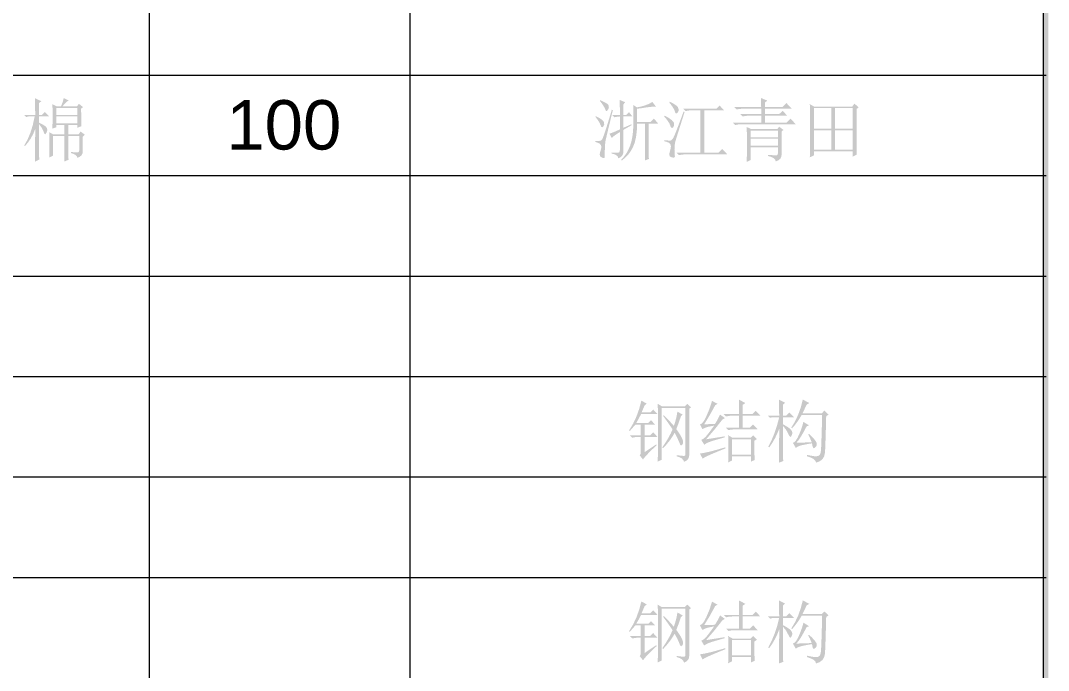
# Model space of a CAD drawing. Header units: millimetres. Extents: x 0 to 383, y 25 to 284.
# Drawn here: x 319.8 to 383.1, y 155.5 to 195.5 of the extents above; entities that cross this region are included whole.
import ezdxf

# ---------------------------------------------------------------- set-up
doc = ezdxf.new("R2010")
doc.units = ezdxf.units.MM

msp = doc.modelspace()

# ---------------------------------------------------------------- hatches: boundary and pattern name
h = msp.add_hatch(color=0)
h.dxf.hatch_style = 2
h.paths.add_polyline_path([(382.770944, 25.110281), (383.109639, 25.110281), (383.109639, 283.886892), (382.770944, 283.886892)])
h = msp.add_hatch(color=0)
h.dxf.hatch_style = 2
h.paths.add_polyline_path([(327.737611, 25.237281), (327.779944, 25.237281), (327.779944, 235.415226), (327.737611, 235.415226)])
h = msp.add_hatch(color=0)
h.dxf.hatch_style = 2
h.paths.add_polyline_path([(343.781944, 25.237281), (343.824278, 25.237281), (343.824278, 235.415226), (343.781944, 235.415226)])
h = msp.add_hatch(color=0)
h.dxf.hatch_style = 2
h.paths.add_polyline_path([(382.940278, 25.237281), (382.982653, 25.237281), (382.982653, 235.415226), (382.940278, 235.415226)])
h = msp.add_hatch(color=0)
h.dxf.hatch_style = 2
h.paths.add_polyline_path([(0.338667, 192.139976), (382.982611, 192.139976), (382.982611, 192.182309), (0.338667, 192.182309)])
h = msp.add_hatch(color=0)
h.paths.add_polyline_path([(322.807101, 190.59547), (322.721318, 190.555163), (322.629334, 190.483849), (322.531149, 190.38153), (322.426762, 190.248205), (323.303194, 190.248205), (323.435486, 190.397033), (323.683533, 190.198595), (323.567778, 190.099377), (323.571912, 189.582612), (323.584314, 189.024507), (323.336267, 188.925288), (323.336267, 189.090653), (322.774028, 189.090653), (322.774028, 188.528413), (323.41895, 188.528413), (323.534705, 188.693778), (323.799288, 188.49534), (323.666997, 188.379585), (323.666997, 187.453543), (323.646326, 187.330553), (323.584314, 187.226167), (323.480961, 187.140384), (323.336267, 187.073205), (323.305262, 187.166222), (323.22878, 187.246838), (323.106824, 187.315051), (322.939392, 187.370861), (322.939392, 187.437007), (323.069703, 187.422538), (323.17986, 187.412202), (323.27038, 187.406001), (323.34178, 187.403934), (323.395437, 187.418403), (323.432041, 187.461812), (323.451075, 187.534159), (323.452023, 187.635444), (323.452023, 188.429194), (322.774028, 188.429194), (322.790564, 186.95745), (322.525981, 186.841694), (322.542517, 188.429194), (321.83145, 188.429194), (321.83145, 187.205497), (321.599939, 187.089741), (321.612342, 187.527957), (321.616476, 187.916564), (321.599939, 188.660705), (321.83145, 188.528413), (322.542517, 188.528413), (322.542517, 189.090653), (322.046424, 189.090653), (322.046424, 188.958361), (321.798377, 188.875679), (321.814913, 189.603283), (321.810779, 189.979487), (321.798377, 190.380497), (322.046424, 190.248205), (322.327543, 190.248205), (322.393689, 190.404268), (322.443299, 190.541727), (322.476372, 190.660583), (322.492908, 190.760835)])
h.paths.add_polyline_path([(322.046424, 190.148986), (322.046424, 189.719038), (323.336267, 189.719038), (323.336267, 190.148986)])
h.paths.add_polyline_path([(322.046424, 189.619819), (322.046424, 189.189872), (323.336267, 189.189872), (323.336267, 189.619819)])
h.paths.add_polyline_path([(320.971554, 187.767736), (320.972587, 187.63131), (320.975688, 187.453543), (320.980856, 187.234435), (320.98809, 186.973986), (320.723507, 186.841694), (320.735909, 187.829748), (320.740043, 188.842606), (320.613953, 188.541849), (320.467192, 188.267964), (320.29976, 188.020951), (320.111658, 187.800809), (320.062049, 187.833882), (320.269788, 188.199751), (320.446521, 188.619364), (320.592249, 189.09272), (320.70697, 189.619819), (320.326632, 189.619819), (320.177804, 189.586747), (320.045512, 189.719038), (320.740043, 189.719038), (320.735909, 190.198595), (320.723507, 190.744299), (321.120382, 190.562398), (320.971554, 190.446642), (320.971554, 189.719038), (321.153455, 189.719038), (321.335356, 189.900939), (321.616476, 189.619819), (320.971554, 189.619819), (320.971554, 189.239481), (321.108066, 189.175488), (321.22029, 189.116146), (321.308743, 189.061972), (321.373941, 189.013483), (321.455934, 188.917709), (321.484184, 188.809533), (321.471782, 188.722717), (321.434575, 188.627632), (321.389099, 188.553218), (321.351892, 188.528413), (321.327088, 188.538748), (321.302283, 188.569754), (321.277478, 188.621431), (321.252674, 188.693778), (321.141053, 188.925288), (320.971554, 189.156799)])
h = msp.add_hatch(color=0)
h.paths.add_polyline_path([(356.233236, 187.403934), (356.448899, 187.391532), (356.60255, 187.387398), (356.657241, 187.398766), (356.696946, 187.432873), (356.721148, 187.489717), (356.72933, 187.569299), (356.72933, 188.660705), (356.568099, 188.563553), (356.431674, 188.470536), (356.320053, 188.381652), (356.233236, 188.296903), (356.084408, 188.561486), (356.211532, 188.602827), (356.361394, 188.660705), (356.533993, 188.735119), (356.72933, 188.826069), (356.72933, 189.619819), (356.572234, 189.607417), (356.398601, 189.57021), (356.249773, 189.719038), (356.72933, 189.719038), (356.728296, 190.06217), (356.725196, 190.330887), (356.720028, 190.525191), (356.712793, 190.64508), (357.060059, 190.496252), (356.944304, 190.36396), (356.944304, 189.719038), (357.126205, 189.719038), (357.291569, 189.884403), (357.506543, 189.619819), (356.944304, 189.619819), (356.944304, 188.925288), (357.440398, 189.140262), (357.456934, 189.090653), (356.944304, 188.792997), (356.944304, 187.486616), (356.930868, 187.340889), (356.874024, 187.217899), (356.773772, 187.117647), (356.630111, 187.040132), (356.605306, 187.139351), (356.530892, 187.222033), (356.406869, 187.288179), (356.233236, 187.337788)])
h.paths.add_polyline_path([(357.556153, 190.330887), (357.771127, 190.182059), (358.019174, 190.227534), (358.26722, 190.297814), (358.506999, 190.392899), (358.730241, 190.512788), (358.961752, 190.215132), (358.680632, 190.215132), (358.366439, 190.182059), (358.056381, 190.128316), (357.787663, 190.099377), (357.787663, 189.272554), (358.614486, 189.272554), (358.82946, 189.487528), (359.094043, 189.173335), (358.498731, 189.173335), (358.498731, 187.585835), (358.499764, 187.407035), (358.502865, 187.250972), (358.508033, 187.117647), (358.515267, 187.007059), (358.26722, 186.90784), (358.279623, 187.246838), (358.283757, 187.536226), (358.283757, 189.173335), (357.787663, 189.173335), (357.77216, 188.74244), (357.725651, 188.359604), (357.648137, 188.025343), (357.539616, 187.740175), (357.403191, 187.493076), (357.24196, 187.272331), (357.055925, 187.077425), (356.845085, 186.90784), (356.812012, 186.95745), (356.982544, 187.147619), (357.130339, 187.354325), (357.255396, 187.577567), (357.357715, 187.817345), (357.438331, 188.078828), (357.498275, 188.367183), (357.537549, 188.682409), (357.556153, 189.024507), (357.564421, 189.706636)])
h.paths.add_polyline_path([(356.299382, 190.016694), (356.198096, 189.602766), (356.109213, 189.237414), (356.032732, 188.920637), (355.968653, 188.652437), (355.916976, 188.432812), (355.877702, 188.261763), (355.850831, 188.13929), (355.836361, 188.065392), (355.811556, 187.838705), (355.803288, 187.558274), (355.803288, 187.418662), (355.803288, 187.305404), (355.803288, 187.217985), (355.803288, 187.155887), (355.786752, 187.081473), (355.737142, 187.056668), (355.684088, 187.069071), (355.593826, 187.106278), (355.514589, 187.172424), (355.489095, 187.271642), (355.501498, 187.379129), (355.538705, 187.503153), (355.575912, 187.647847), (355.588314, 187.7512), (355.564199, 187.855242), (355.494608, 187.938613), (355.382298, 188.00407), (355.224512, 188.048856), (355.224512, 188.115002), (355.360938, 188.10682), (355.472559, 188.115691), (355.559375, 188.142132), (355.621387, 188.18666), (355.652651, 188.239101), (355.696835, 188.342636), (355.753937, 188.497203), (355.823959, 188.702735), (355.906899, 188.959169), (356.002759, 189.266439), (356.111538, 189.624481), (356.233236, 190.033231)])
h.paths.add_polyline_path([(355.257585, 189.636356), (355.468511, 189.525768), (355.622076, 189.425516), (355.718797, 189.335599), (355.759191, 189.256017), (355.763325, 189.124415), (355.726118, 189.030019), (355.67582, 188.975587), (355.637924, 188.958361), (355.580046, 188.991434), (355.538705, 189.090653), (355.494263, 189.197106), (355.427084, 189.318029), (355.337167, 189.453421), (355.224512, 189.603283)])
h.paths.add_polyline_path([(355.522168, 190.628543), (355.726807, 190.529325), (355.877702, 190.446642), (355.974854, 190.380497), (356.018262, 190.330887), (356.043067, 190.256473), (356.051335, 190.198595), (356.035488, 190.115913), (355.990701, 190.033231), (355.940403, 189.971219), (355.902507, 189.950549), (355.857032, 189.983622), (355.819825, 190.08284), (355.768148, 190.189294), (355.695801, 190.310217), (355.602784, 190.445609), (355.489095, 190.59547)])
h = msp.add_hatch(color=0)
h.paths.add_polyline_path([(360.631934, 190.099377), (362.665918, 190.099377), (362.864356, 190.297814), (363.145476, 190.000158), (361.938314, 190.000158), (361.938314, 187.387398), (362.79821, 187.387398), (363.02972, 187.618908), (363.343913, 187.288179), (360.764226, 187.288179), (360.55752, 187.275776), (360.367351, 187.238569), (360.218523, 187.387398), (361.690267, 187.387398), (361.690267, 190.000158), (361.177637, 190.000158), (360.970931, 189.987756), (360.780762, 189.950549)])
h.paths.add_polyline_path([(360.714616, 189.900939), (360.593446, 189.517769), (360.486293, 189.178589), (360.393221, 188.883463), (360.314296, 188.632455), (360.249582, 188.425631), (360.199144, 188.263055), (360.163046, 188.144791), (360.141352, 188.070905), (360.100011, 187.842839), (360.091743, 187.569299), (360.096825, 187.431839), (360.103456, 187.317118), (360.111122, 187.225134), (360.119304, 187.155887), (360.098633, 187.106278), (360.036622, 187.089741), (359.962207, 187.09801), (359.871257, 187.122814), (359.796843, 187.176558), (359.772038, 187.271642), (359.784441, 187.374995), (359.821648, 187.519689), (359.858855, 187.668517), (359.871257, 187.784273), (359.851275, 187.887625), (359.794087, 187.966174), (359.746458, 187.999247), (359.677643, 188.032319), (359.587123, 188.065392), (359.474382, 188.098465), (359.474382, 188.164611), (359.608827, 188.150228), (359.71485, 188.140495), (359.792967, 188.135931), (359.843696, 188.13705), (359.922244, 188.178391), (360.009061, 188.285878), (360.039022, 188.342195), (360.083389, 188.440822), (360.142095, 188.581694), (360.215077, 188.764747), (360.302271, 188.989916), (360.40361, 189.257137), (360.519032, 189.566345), (360.64847, 189.917476)])
h.paths.add_polyline_path([(359.490918, 189.669429), (359.744133, 189.526888), (359.925, 189.397266), (360.033521, 189.28108), (360.069694, 189.178847), (360.063579, 189.091945), (360.045579, 189.021062), (360.016209, 188.965682), (359.975988, 188.925288), (359.932494, 188.910819), (359.892617, 188.933556), (359.85584, 188.993501), (359.821648, 189.090653), (359.767904, 189.204341), (359.689356, 189.330431), (359.586003, 189.468924), (359.457845, 189.619819)])
h.paths.add_polyline_path([(359.805111, 190.529325), (360.009836, 190.420804), (360.161334, 190.326753), (360.260122, 190.247171), (360.306717, 190.182059), (360.339101, 190.08284), (360.350814, 190.016694), (360.334967, 189.938146), (360.290181, 189.867866), (360.239882, 189.818257), (360.201986, 189.80172), (360.177181, 189.812056), (360.152377, 189.843062), (360.127572, 189.894738), (360.102767, 189.967085), (360.051091, 190.07974), (359.978744, 190.20273), (359.885726, 190.336055), (359.772038, 190.479715)])
h = msp.add_hatch(color=0)
h.paths.add_polyline_path([(364.782585, 188.247293), (364.782585, 187.817345), (366.452767, 187.817345), (366.452767, 188.247293)])
h.paths.add_polyline_path([(365.41097, 190.760835), (365.807845, 190.59547), (365.659017, 190.479715), (365.659017, 190.198595), (366.733887, 190.198595), (366.981934, 190.446642), (367.312663, 190.099377), (365.659017, 190.099377), (365.659017, 189.768648), (366.53545, 189.768648), (366.750424, 189.967085), (367.031543, 189.669429), (365.659017, 189.669429), (365.659017, 189.239481), (366.981934, 189.239481), (367.229981, 189.487528), (367.56071, 189.140262), (364.220345, 189.140262), (364.01364, 189.12786), (363.82347, 189.090653), (363.674642, 189.239481), (365.427507, 189.239481), (365.427507, 189.669429), (364.683366, 189.669429), (364.476661, 189.657026), (364.286491, 189.619819), (364.137663, 189.768648), (365.427507, 189.768648), (365.427507, 190.099377), (364.319564, 190.099377), (364.112859, 190.086974), (363.922689, 190.049767), (363.773861, 190.198595), (365.427507, 190.198595)])
h.paths.add_polyline_path([(364.534538, 188.974898), (364.815658, 188.842606), (366.419694, 188.842606), (366.53545, 188.991434), (366.800033, 188.792997), (366.684278, 188.693778), (366.684278, 187.288179), (366.667741, 187.137284), (366.601595, 187.015327), (366.48584, 186.92231), (366.320476, 186.858231), (366.290503, 186.965718), (366.200586, 187.056668), (366.050725, 187.131082), (365.840918, 187.18896), (365.840918, 187.255106), (366.054859, 187.241584), (366.217123, 187.233746), (366.32771, 187.231076), (366.386622, 187.233057), (366.436231, 187.262685), (366.452767, 187.337788), (366.452767, 187.718127), (364.782585, 187.718127), (364.782585, 186.940913), (364.534538, 186.825158), (364.541773, 187.028849), (364.546941, 187.276465), (364.550041, 187.568523), (364.551075, 187.90554), (364.550041, 188.242384), (364.546941, 188.533236), (364.541773, 188.77758)])
h.paths.add_polyline_path([(364.782585, 188.743387), (364.782585, 188.346512), (366.452767, 188.346512), (366.452767, 188.743387)])
h = msp.add_hatch(color=0)
h.paths.add_polyline_path([(369.975033, 188.77646), (369.975033, 187.569299), (371.066439, 187.569299), (371.066439, 188.77646)])
h.paths.add_polyline_path([(368.420606, 187.106278), (368.437142, 187.437007), (368.437142, 187.682987), (368.437142, 188.007515), (368.437142, 188.410591), (368.437142, 188.892215), (368.436109, 189.375907), (368.433008, 189.785184), (368.427841, 190.120047), (368.420606, 190.380497), (368.685189, 190.231668), (371.033366, 190.231668), (371.165658, 190.413569), (371.430241, 190.182059), (371.29795, 190.08284), (371.29795, 187.850418), (371.314486, 187.271642), (371.066439, 187.155887), (371.066439, 187.47008), (368.668653, 187.47008), (368.668653, 187.222033)])
h.paths.add_polyline_path([(368.668653, 190.13245), (368.668653, 188.875679), (369.743523, 188.875679), (369.743523, 190.13245)])
h.paths.add_polyline_path([(369.975033, 190.13245), (369.975033, 188.875679), (371.066439, 188.875679), (371.066439, 190.13245)])
h.paths.add_polyline_path([(368.668653, 188.77646), (368.668653, 187.569299), (369.743523, 187.569299), (369.743523, 188.77646)])
h = msp.add_hatch(color=0)
h.dxf.hatch_style = 2
h.paths.add_polyline_path([(0.338667, 185.959309), (382.982611, 185.959309), (382.982611, 186.001642), (0.338667, 186.001642)])
h = msp.add_hatch(color=0)
h.dxf.hatch_style = 2
h.paths.add_polyline_path([(0.338667, 179.778642), (382.982611, 179.778642), (382.982611, 179.820986), (0.338667, 179.820986)])
h = msp.add_hatch(color=0)
h.dxf.hatch_style = 2
h.paths.add_polyline_path([(0.338667, 173.597976), (382.982611, 173.597976), (382.982611, 173.640309), (0.338667, 173.640309)])
h = msp.add_hatch(color=0)
h.paths.add_polyline_path([(359.06097, 168.375321), (359.068205, 168.780464), (359.073373, 169.218681), (359.076473, 169.68997), (359.077507, 170.194332), (359.076473, 170.693526), (359.073373, 171.149312), (359.068205, 171.56169), (359.06097, 171.93066), (359.309017, 171.781832), (360.731153, 171.781832), (360.879981, 171.93066), (361.111491, 171.715686), (360.995736, 171.633003), (360.995736, 168.75566), (360.9792, 168.64335), (360.92959, 168.535174), (360.834506, 168.436644), (360.681543, 168.358785), (360.634001, 168.473506), (360.540984, 168.569625), (360.402491, 168.647139), (360.218523, 168.70605), (360.218523, 168.772196), (360.396376, 168.750578), (360.533404, 168.735678), (360.630125, 168.728013), (360.687056, 168.728099), (360.744244, 168.756349), (360.764226, 168.821806), (360.764226, 171.682613), (359.292481, 171.682613), (359.292481, 169.03678), (359.293514, 168.946863), (359.296615, 168.82594), (359.301783, 168.674011), (359.309017, 168.491076)])
h.paths.add_polyline_path([(359.424773, 171.236128), (359.738965, 170.921936), (360.053158, 170.57467), (360.134807, 170.827885), (360.197852, 171.058362), (360.242294, 171.266101), (360.268132, 171.451102), (360.598861, 171.269201), (360.483106, 171.153446), (360.338412, 170.727632), (360.201986, 170.376233), (360.309473, 170.226371), (360.400424, 170.090979), (360.474838, 169.970056), (360.532715, 169.863602), (360.603684, 169.68997), (360.62091, 169.565946), (360.603684, 169.47913), (360.565788, 169.417118), (360.524447, 169.379911), (360.499642, 169.367509), (360.473804, 169.379911), (360.445899, 169.417118), (360.415927, 169.47913), (360.383887, 169.565946), (360.263998, 169.834664), (360.102767, 170.144722), (359.959107, 169.905977), (359.792709, 169.669299), (359.603573, 169.434688), (359.3917, 169.202144), (359.34209, 169.251753), (359.542595, 169.550443), (359.714161, 169.834664), (359.856788, 170.104415), (359.970476, 170.359696), (359.853687, 170.535396), (359.718295, 170.731766), (359.564299, 170.948808), (359.3917, 171.186519)])
h.paths.add_polyline_path([(358.250684, 168.954097), (358.961752, 169.433655), (358.994825, 169.384045), (358.712671, 169.118428), (358.47806, 168.883817), (358.290992, 168.680212), (358.151465, 168.507613), (357.953028, 168.75566), (358.002637, 168.859013), (358.019174, 169.003707), (358.019174, 169.896675), (357.886882, 169.896675), (357.680176, 169.884273), (357.490007, 169.847066), (357.341179, 169.995894), (358.019174, 169.995894), (358.019174, 170.657352), (357.688444, 170.657352), (357.341179, 170.260477), (357.291569, 170.29355), (357.537549, 170.699727), (357.746322, 171.141044), (357.917888, 171.617501), (358.052247, 172.129097), (358.382976, 171.947196), (358.250684, 171.831441), (358.163868, 171.633003), (358.068783, 171.401493), (358.59795, 171.401493), (358.779851, 171.583394), (359.044434, 171.302274), (358.03571, 171.302274), (357.878614, 171.000484), (357.738054, 170.756571), (358.482194, 170.756571), (358.647559, 170.921936), (358.895606, 170.657352), (358.250684, 170.657352), (358.250684, 169.995894), (358.59795, 169.995894), (358.779851, 170.177795), (359.044434, 169.896675), (358.250684, 169.896675)])
h = msp.add_hatch(color=0)
h.paths.add_polyline_path([(364.071517, 171.302274), (364.070484, 171.612333), (364.067383, 171.864514), (364.062216, 172.058817), (364.054981, 172.195243), (364.451856, 171.980269), (364.286491, 171.864514), (364.286491, 171.302274), (364.89834, 171.302274), (365.096778, 171.500712), (365.377898, 171.203056), (364.286491, 171.203056), (364.286491, 170.458915), (364.732976, 170.458915), (364.931413, 170.657352), (365.212533, 170.359696), (363.806934, 170.359696), (363.600228, 170.347294), (363.410059, 170.310087), (363.261231, 170.458915), (364.071517, 170.458915), (364.071517, 171.203056), (363.658106, 171.203056), (363.4514, 171.190653), (363.261231, 171.153446), (363.112403, 171.302274)])
h.paths.add_polyline_path([(363.393523, 168.325712), (363.405925, 168.718453), (363.410059, 169.169071), (363.405925, 169.615556), (363.393523, 169.995894), (363.658106, 169.847066), (364.782585, 169.847066), (364.931413, 169.995894), (365.162924, 169.764384), (365.014095, 169.665165), (365.014095, 168.98717), (365.015129, 168.818705), (365.01823, 168.677112), (365.023397, 168.56239), (365.030632, 168.47454), (364.799122, 168.375321), (364.799122, 168.70605), (363.625033, 168.70605), (363.625033, 168.441467)])
h.paths.add_polyline_path([(363.625033, 169.747847), (363.625033, 168.805269), (364.799122, 168.805269), (364.799122, 169.747847)])
h.paths.add_polyline_path([(362.037533, 169.747847), (363.178549, 169.929748), (363.178549, 169.863602), (363.06486, 169.833716), (362.922234, 169.794012), (362.750668, 169.745005), (362.550163, 169.687214), (362.349659, 169.624082), (362.178093, 169.558367), (362.035466, 169.489551), (361.921778, 169.417118), (361.739877, 169.714774), (361.868034, 169.78092), (361.987924, 169.880139), (362.065438, 169.967989), (362.182227, 170.115783), (362.33829, 170.323523), (362.533627, 170.591207), (362.153288, 170.514036), (361.975521, 170.459604), (361.806023, 170.376233), (361.657194, 170.673889), (361.743063, 170.702914), (361.83565, 170.790333), (361.935472, 170.936664), (362.043045, 171.142422), (362.244928, 171.62129), (362.401335, 172.112561), (362.748601, 171.93066), (362.599773, 171.847977), (362.256641, 171.223726), (361.921778, 170.673889), (362.583236, 170.690425), (362.761003, 170.992216), (362.897429, 171.269201), (363.195085, 171.054227), (363.046257, 170.971545), (362.562566, 170.359696)])
h.paths.add_polyline_path([(361.822559, 168.557222), (361.657194, 168.871415), (361.910064, 168.913445), (362.20841, 168.976146), (362.392292, 169.021535), (362.621132, 169.082944), (362.894414, 169.159856), (363.211622, 169.251753), (363.228158, 169.185608), (362.938512, 169.070886), (362.681421, 168.9665), (362.456887, 168.872448), (362.264909, 168.788733), (362.105487, 168.715352), (361.978622, 168.652307), (361.884312, 168.599597)])
h = msp.add_hatch(color=0)
h.paths.add_polyline_path([(367.924512, 171.252665), (367.775684, 171.008752), (367.626856, 170.789644), (367.478028, 170.595341), (367.3292, 170.425842), (367.27959, 170.458915), (367.510067, 170.846488), (367.705404, 171.265067), (367.865601, 171.714652), (367.990658, 172.195243), (368.387533, 171.980269), (368.222168, 171.88105), (368.094011, 171.599931), (367.974122, 171.351884), (369.164747, 171.351884), (369.313575, 171.517248), (369.578158, 171.269201), (369.42933, 171.169983), (369.417197, 170.693278), (369.405645, 170.271932), (369.394739, 169.906009), (369.384544, 169.595574), (369.375123, 169.340691), (369.366543, 169.141424), (369.358867, 168.997839), (369.35216, 168.91), (369.301861, 168.694337), (369.197819, 168.524149), (369.032455, 168.395992), (368.800944, 168.309175), (368.772006, 168.420796), (368.668653, 168.524149), (368.490886, 168.619234), (368.238705, 168.70605), (368.255241, 168.788733), (368.457899, 168.746272), (368.619732, 168.717764), (368.741258, 168.702691), (368.822993, 168.700538), (368.933925, 168.721898), (369.015918, 168.772196), (369.070351, 168.871415), (369.104113, 169.03678), (369.11082, 169.114811), (369.118496, 169.249686), (369.127077, 169.441406), (369.136497, 169.68997), (369.146692, 169.995377), (369.157598, 170.357629), (369.16915, 170.776725), (369.181283, 171.252665)])
h.paths.add_polyline_path([(367.593783, 169.532873), (368.536361, 169.565946), (368.433008, 169.826395), (368.321387, 170.045503), (368.370997, 170.078576), (368.554965, 169.901929), (368.693457, 169.75267), (368.786475, 169.631317), (368.834017, 169.538385), (368.849606, 169.463971), (368.847109, 169.397826), (368.827041, 169.339948), (368.78992, 169.290339), (368.714817, 169.223504), (368.668653, 169.202144), (368.636269, 169.218681), (368.608019, 169.26829), (368.582525, 169.35924), (368.552898, 169.4998), (368.289003, 169.458459), (367.99617, 169.400582), (367.854491, 169.364408), (367.735032, 169.322033), (367.637277, 169.273458), (367.56071, 169.218681), (367.378809, 169.532873), (367.470879, 169.577401), (367.565533, 169.678256), (367.663288, 169.835956), (367.76466, 170.051016), (367.858625, 170.28244), (367.933469, 170.488543), (367.988677, 170.668807), (368.023731, 170.822717), (368.370997, 170.607743), (368.222168, 170.541597), (368.040267, 170.199499), (367.874903, 169.917346), (367.726075, 169.695137)])
h.paths.add_polyline_path([(366.76696, 170.57467), (366.767218, 170.146531), (366.767994, 169.76335), (366.769286, 169.425128), (366.771094, 169.131864), (366.77342, 168.883559), (366.776262, 168.680212), (366.779621, 168.521824), (366.783497, 168.408394), (366.518913, 168.309175), (366.526148, 168.718453), (366.531316, 169.202144), (366.534416, 169.76025), (366.53545, 170.392769), (366.410393, 170.085811), (366.266732, 169.793322), (366.104468, 169.515303), (365.923601, 169.251753), (365.857455, 169.284826), (366.067261, 169.696171), (366.250196, 170.136454), (366.406259, 170.605676), (366.53545, 171.103837), (366.122038, 171.103837), (365.97321, 171.070764), (365.840918, 171.203056), (366.53545, 171.203056), (366.531316, 171.723954), (366.518913, 172.195243), (366.899252, 171.996806), (366.76696, 171.88105), (366.76696, 171.203056), (366.965398, 171.203056), (367.163835, 171.401493), (367.461491, 171.103837), (366.76696, 171.103837), (366.76696, 170.673889), (366.945847, 170.572689), (367.085976, 170.484409), (367.187865, 170.409564), (367.25203, 170.348672), (367.32162, 170.24463), (367.345736, 170.144722), (367.334023, 170.070997), (367.301639, 169.98487), (367.263743, 169.918035), (367.229981, 169.896675), (367.203109, 169.908044), (367.172103, 169.942151), (367.136963, 169.998995), (367.097689, 170.078576), (366.957129, 170.34316)])
h = msp.add_hatch(color=0)
h.dxf.hatch_style = 2
h.paths.add_polyline_path([(0.338667, 167.410253), (382.982611, 167.410253), (382.982611, 167.452587), (0.338667, 167.452587)])
h = msp.add_hatch(color=0)
h.dxf.hatch_style = 2
h.paths.add_polyline_path([(0.338667, 161.229587), (382.982611, 161.229587), (382.982611, 161.27192), (0.338667, 161.27192)])
h = msp.add_hatch(color=0)
h.paths.add_polyline_path([(359.06097, 156.013988), (359.068205, 156.419131), (359.073373, 156.857347), (359.076473, 157.328636), (359.077507, 157.832998), (359.076473, 158.332193), (359.073373, 158.787979), (359.068205, 159.200357), (359.06097, 159.569326), (359.309017, 159.420498), (360.731153, 159.420498), (360.879981, 159.569326), (361.111491, 159.354352), (360.995736, 159.27167), (360.995736, 156.394326), (360.9792, 156.282016), (360.92959, 156.17384), (360.834506, 156.075311), (360.681543, 155.997451), (360.634001, 156.112173), (360.540984, 156.208291), (360.402491, 156.285806), (360.218523, 156.344717), (360.218523, 156.410863), (360.396376, 156.389245), (360.533404, 156.374345), (360.630125, 156.366679), (360.687056, 156.366766), (360.744244, 156.395015), (360.764226, 156.460472), (360.764226, 159.32128), (359.292481, 159.32128), (359.292481, 156.675446), (359.293514, 156.585529), (359.296615, 156.464606), (359.301783, 156.312678), (359.309017, 156.129743)])
h.paths.add_polyline_path([(359.424773, 158.874795), (359.738965, 158.560602), (360.053158, 158.213337), (360.134807, 158.466551), (360.197852, 158.697028), (360.242294, 158.904767), (360.268132, 159.089769), (360.598861, 158.907868), (360.483106, 158.792113), (360.338412, 158.366299), (360.201986, 158.014899), (360.309473, 157.865038), (360.400424, 157.729645), (360.474838, 157.608723), (360.532715, 157.502269), (360.603684, 157.328636), (360.62091, 157.204613), (360.603684, 157.117796), (360.565788, 157.055785), (360.524447, 157.018578), (360.499642, 157.006175), (360.473804, 157.018578), (360.445899, 157.055785), (360.415927, 157.117796), (360.383887, 157.204613), (360.263998, 157.47333), (360.102767, 157.783389), (359.959107, 157.544644), (359.792709, 157.307966), (359.603573, 157.073355), (359.3917, 156.840811), (359.34209, 156.89042), (359.542595, 157.18911), (359.714161, 157.47333), (359.856788, 157.743081), (359.970476, 157.998363), (359.853687, 158.174063), (359.718295, 158.370433), (359.564299, 158.587474), (359.3917, 158.825186)])
h.paths.add_polyline_path([(358.250684, 156.592764), (358.961752, 157.072321), (358.994825, 157.022712), (358.712671, 156.757095), (358.47806, 156.522484), (358.290992, 156.318879), (358.151465, 156.14628), (357.953028, 156.394326), (358.002637, 156.497679), (358.019174, 156.642373), (358.019174, 157.535342), (357.886882, 157.535342), (357.680176, 157.52294), (357.490007, 157.485733), (357.341179, 157.634561), (358.019174, 157.634561), (358.019174, 158.296019), (357.688444, 158.296019), (357.341179, 157.899144), (357.291569, 157.932217), (357.537549, 158.338394), (357.746322, 158.779711), (357.917888, 159.256167), (358.052247, 159.767764), (358.382976, 159.585863), (358.250684, 159.470108), (358.163868, 159.27167), (358.068783, 159.04016), (358.59795, 159.04016), (358.779851, 159.222061), (359.044434, 158.940941), (358.03571, 158.940941), (357.878614, 158.639151), (357.738054, 158.395238), (358.482194, 158.395238), (358.647559, 158.560602), (358.895606, 158.296019), (358.250684, 158.296019), (358.250684, 157.634561), (358.59795, 157.634561), (358.779851, 157.816462), (359.044434, 157.535342), (358.250684, 157.535342)])
h = msp.add_hatch(color=0)
h.paths.add_polyline_path([(364.071517, 158.940941), (364.070484, 159.251), (364.067383, 159.503181), (364.062216, 159.697484), (364.054981, 159.83391), (364.451856, 159.618936), (364.286491, 159.503181), (364.286491, 158.940941), (364.89834, 158.940941), (365.096778, 159.139378), (365.377898, 158.841722), (364.286491, 158.841722), (364.286491, 158.097582), (364.732976, 158.097582), (364.931413, 158.296019), (365.212533, 157.998363), (363.806934, 157.998363), (363.600228, 157.985961), (363.410059, 157.948753), (363.261231, 158.097582), (364.071517, 158.097582), (364.071517, 158.841722), (363.658106, 158.841722), (363.4514, 158.82932), (363.261231, 158.792113), (363.112403, 158.940941)])
h.paths.add_polyline_path([(363.393523, 155.964378), (363.405925, 156.357119), (363.410059, 156.807738), (363.405925, 157.254222), (363.393523, 157.634561), (363.658106, 157.485733), (364.782585, 157.485733), (364.931413, 157.634561), (365.162924, 157.40305), (365.014095, 157.303832), (365.014095, 156.625837), (365.015129, 156.457372), (365.01823, 156.315778), (365.023397, 156.201057), (365.030632, 156.113207), (364.799122, 156.013988), (364.799122, 156.344717), (363.625033, 156.344717), (363.625033, 156.080134)])
h.paths.add_polyline_path([(363.625033, 157.386514), (363.625033, 156.443936), (364.799122, 156.443936), (364.799122, 157.386514)])
h.paths.add_polyline_path([(362.037533, 157.386514), (363.178549, 157.568415), (363.178549, 157.502269), (363.06486, 157.472383), (362.922234, 157.432678), (362.750668, 157.383672), (362.550163, 157.32588), (362.349659, 157.262749), (362.178093, 157.197034), (362.035466, 157.128218), (361.921778, 157.055785), (361.739877, 157.353441), (361.868034, 157.419587), (361.987924, 157.518806), (362.065438, 157.606655), (362.182227, 157.75445), (362.33829, 157.962189), (362.533627, 158.229873), (362.153288, 158.152703), (361.975521, 158.098271), (361.806023, 158.014899), (361.657194, 158.312556), (361.743063, 158.34158), (361.83565, 158.429), (361.935472, 158.57533), (362.043045, 158.781089), (362.244928, 159.259957), (362.401335, 159.751227), (362.748601, 159.569326), (362.599773, 159.486644), (362.256641, 158.862393), (361.921778, 158.312556), (362.583236, 158.329092), (362.761003, 158.630882), (362.897429, 158.907868), (363.195085, 158.692894), (363.046257, 158.610212), (362.562566, 157.998363)])
h.paths.add_polyline_path([(361.822559, 156.195889), (361.657194, 156.510082), (361.910064, 156.552112), (362.20841, 156.614812), (362.392292, 156.660202), (362.621132, 156.72161), (362.894414, 156.798522), (363.211622, 156.89042), (363.228158, 156.824274), (362.938512, 156.709553), (362.681421, 156.605166), (362.456887, 156.511115), (362.264909, 156.427399), (362.105487, 156.354019), (361.978622, 156.290974), (361.884312, 156.238264)])
h = msp.add_hatch(color=0)
h.paths.add_polyline_path([(367.924512, 158.891332), (367.775684, 158.647419), (367.626856, 158.428311), (367.478028, 158.234007), (367.3292, 158.064509), (367.27959, 158.097582), (367.510067, 158.485155), (367.705404, 158.903734), (367.865601, 159.353319), (367.990658, 159.83391), (368.387533, 159.618936), (368.222168, 159.519717), (368.094011, 159.238597), (367.974122, 158.99055), (369.164747, 158.99055), (369.313575, 159.155915), (369.578158, 158.907868), (369.42933, 158.808649), (369.417197, 158.331945), (369.405645, 157.910599), (369.394739, 157.544676), (369.384544, 157.234241), (369.375123, 156.979357), (369.366543, 156.780091), (369.358867, 156.636506), (369.35216, 156.548667), (369.301861, 156.333004), (369.197819, 156.162816), (369.032455, 156.034658), (368.800944, 155.947842), (368.772006, 156.059463), (368.668653, 156.162816), (368.490886, 156.257901), (368.238705, 156.344717), (368.255241, 156.427399), (368.457899, 156.384939), (368.619732, 156.35643), (368.741258, 156.341358), (368.822993, 156.339205), (368.933925, 156.360564), (369.015918, 156.410863), (369.070351, 156.510082), (369.104113, 156.675446), (369.11082, 156.753478), (369.118496, 156.888353), (369.127077, 157.080073), (369.136497, 157.328636), (369.146692, 157.634044), (369.157598, 157.996296), (369.16915, 158.415392), (369.181283, 158.891332)])
h.paths.add_polyline_path([(367.593783, 157.17154), (368.536361, 157.204613), (368.433008, 157.465062), (368.321387, 157.68417), (368.370997, 157.717243), (368.554965, 157.540596), (368.693457, 157.391337), (368.786475, 157.269984), (368.834017, 157.177052), (368.849606, 157.102638), (368.847109, 157.036492), (368.827041, 156.978615), (368.78992, 156.929005), (368.714817, 156.86217), (368.668653, 156.840811), (368.636269, 156.857347), (368.608019, 156.906957), (368.582525, 156.997907), (368.552898, 157.138467), (368.289003, 157.097126), (367.99617, 157.039248), (367.854491, 157.003075), (367.735032, 156.9607), (367.637277, 156.912124), (367.56071, 156.857347), (367.378809, 157.17154), (367.470879, 157.216068), (367.565533, 157.316923), (367.663288, 157.474622), (367.76466, 157.689682), (367.858625, 157.921107), (367.933469, 158.127209), (367.988677, 158.307474), (368.023731, 158.461384), (368.370997, 158.24641), (368.222168, 158.180264), (368.040267, 157.838166), (367.874903, 157.556013), (367.726075, 157.333804)])
h.paths.add_polyline_path([(366.76696, 158.213337), (366.767218, 157.785198), (366.767994, 157.402017), (366.769286, 157.063795), (366.771094, 156.770531), (366.77342, 156.522226), (366.776262, 156.318879), (366.779621, 156.160491), (366.783497, 156.047061), (366.518913, 155.947842), (366.526148, 156.357119), (366.531316, 156.840811), (366.534416, 157.398916), (366.53545, 158.031436), (366.410393, 157.724478), (366.266732, 157.431989), (366.104468, 157.15397), (365.923601, 156.89042), (365.857455, 156.923493), (366.067261, 157.334837), (366.250196, 157.775121), (366.406259, 158.244343), (366.53545, 158.742503), (366.122038, 158.742503), (365.97321, 158.709431), (365.840918, 158.841722), (366.53545, 158.841722), (366.531316, 159.362621), (366.518913, 159.83391), (366.899252, 159.635472), (366.76696, 159.519717), (366.76696, 158.841722), (366.965398, 158.841722), (367.163835, 159.04016), (367.461491, 158.742503), (366.76696, 158.742503), (366.76696, 158.312556), (366.945847, 158.211356), (367.085976, 158.123075), (367.187865, 158.048231), (367.25203, 157.987339), (367.32162, 157.883297), (367.345736, 157.783389), (367.334023, 157.709664), (367.301639, 157.623536), (367.263743, 157.556702), (367.229981, 157.535342), (367.203109, 157.546711), (367.172103, 157.580817), (367.136963, 157.637661), (367.097689, 157.717243), (366.957129, 157.981826)])

# ---------------------------------------------------------------- linework, layer by layer
at = {"color": 0, "lineweight": 0}
for points in [[(382.792111, 283.865726), (382.792111, 25.131448)], [(327.758778, 235.394059), (327.758778, 25.258448)], [(343.803111, 235.394059), (343.803111, 25.258448)], [(0.359833, 192.161142), (382.961444, 192.161142)], [(0.359833, 185.980476), (382.961444, 185.980476)], [(0.359833, 179.799809), (382.961444, 179.799809)], [(0.359833, 173.619142), (382.961444, 173.619142)], [(0.359833, 167.43142), (382.961444, 167.43142)], [(0.359833, 161.250753), (382.961444, 161.250753)]]:
    msp.add_lwpolyline(points, dxfattribs=at)

# ---------------------------------------------------------------- texts
at = {"color": 0, "insert": (332.500111, 190.625148), "char_height": 3.039533, "attachment_point": 1}
msp.add_mtext('{\\fArial|b0|i0|c0;100}', dxfattribs=at)

doc.saveas('drawing.dxf')
